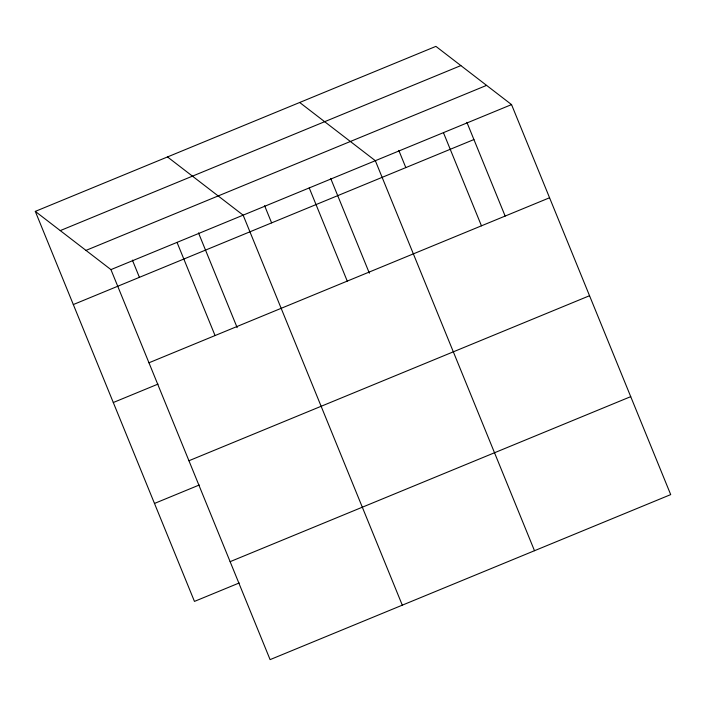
<?xml version="1.0" encoding="UTF-8"?>
<svg xmlns="http://www.w3.org/2000/svg" width="706" height="706" viewBox="0 0 706 706"><rect width="100%" height="100%" fill="white"/><g stroke="black" fill="none" stroke-linecap="round" stroke-linejoin="round"><path stroke-width="1.06" d="M35.3 211.394L435.902 46.375L511.541 104.594L670.7 494.606L270.098 659.625L110.939 269.613L35.3 211.394L194.459 601.406L239.202 582.971M60.257 230.606L460.859 65.587M85.973 250.401L486.575 85.382M110.939 269.613L511.541 104.594M73.318 304.56L473.92 139.55M148.957 362.787L549.559 197.768M113.295 402.517L158.038 384.09M188.934 460.744L589.536 295.726M154.482 503.449L199.233 485.013M230.121 561.667L630.723 396.648M299.697 102.485L375.336 160.703L534.495 550.715M167.499 156.935L243.138 215.154L402.296 605.166M466.895 122.332L505.152 216.08M443.439 132.649L481.457 225.823M398.793 150.387L405.818 167.596M330.69 178.433L369.37 273.204M309.237 187.928L347.255 281.103M264.591 205.667L271.616 222.875M198.492 232.892L237.172 327.655M177.038 242.387L215.056 335.553M132.393 260.117L139.417 277.334"/></g></svg>
